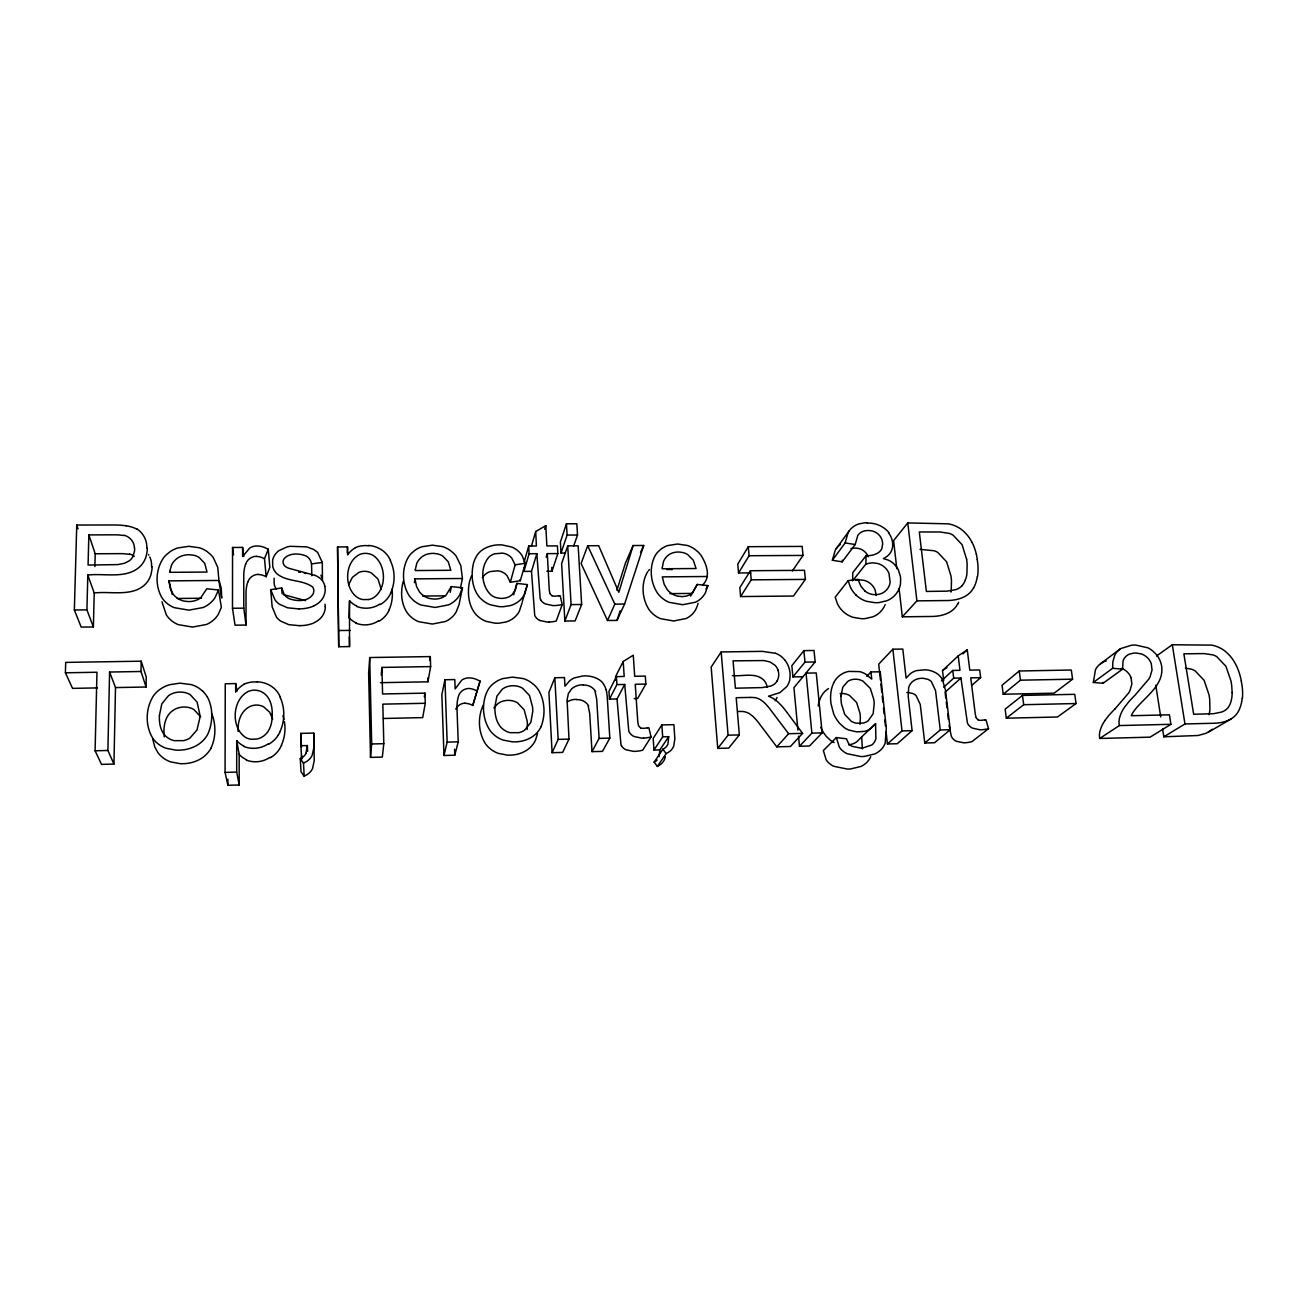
<?xml version="1.0" encoding="UTF-8"?>
<svg xmlns="http://www.w3.org/2000/svg" width="1308" height="1308" viewBox="0 0 1308 1308"><rect width="100%" height="100%" fill="white"/><g stroke="black" fill="none" stroke-linecap="round" stroke-linejoin="round"><path stroke-width="1.5" d="M247.703 582.093A42.543 39.322 -0.7 0 0 246.018 593.832L246.018 625.044L235.031 625.175L232.497 608.285L232.546 547.463L242.601 547.414L243.729 556.554M235.685 691.785L235.685 683.577L225.254 683.773L225.074 772.407L227.886 785.291L239.184 784.98L239.168 754.307L236.699 740.622A23.757 22.318 -9.9 0 0 244.253 746.23M239.184 784.98L236.699 772.08L236.699 740.622M227.886 785.291L227.886 779.257M347.666 554.641L347.519 546.908L337.562 546.957L338.723 646.741L349.53 646.577L349.547 600.732A22.661 21.075 4.5 0 0 356.871 606.111M141.019 671.495L109.594 672.034L115.513 687.583L146.087 687.011L141.019 671.495L141.199 661.194L65.711 662.404L65.4 672.786L72.545 688.368L97.479 687.91M146.087 687.011L146.234 676.955L141.199 661.194M338.723 646.741L337.562 546.957M65.4 672.786L96.972 672.247L95.092 750.776L101.501 764.379L113.943 764.052L115.513 687.583M853.797 579.346L865.896 564.026L866.06 555.573L867.057 555.655A10.3 9.254 36 0 0 867.662 555.671A21.386 19.195 35.6 0 0 878.649 552.466L880.17 551.093A10.611 9.532 36.1 0 0 881.919 548.346L882.622 544.177A17.527 15.745 35.8 0 0 882.442 541.921L881.821 539.468A12.132 10.889 36 0 0 878.862 534.792A13.391 12.017 36 0 0 877.913 533.909A12.737 11.429 36 0 0 872.191 530.983L869.526 530.558A18.639 16.742 36.2 0 0 867.417 530.525L864.768 530.868A13.505 12.132 35.9 0 0 858.964 534.024A13.243 11.903 35.9 0 0 857.786 535.479L855.187 544.553L842.172 561.851L832.362 560.249L835.272 550.128A22.367 20.192 36.1 0 1 838.869 545.649M113.943 764.052L107.894 750.465L109.594 672.034M852.587 580.866L852.767 572.61L866.19 555.589M125.993 525.718L120.058 525.146A123.279 112.096 -10.7 0 0 114.139 524.982L76.747 525.048L74.36 610.002L81.194 627.104L93.391 626.957L94.225 592.998L87.816 575.062C104.526 572.937 127.922 579.787 141.231 565.285A27.713 24.95 -6.6 0 0 146.087 556.587L147.101 551.633A35.496 31.915 -6.8 0 0 147.264 548.232M94.879 566.609L95.206 553.774L88.846 534.907L113.731 534.825A112.374 102.171 -10.6 0 1 118.243 534.907L124.162 535.528M93.391 626.957L86.917 609.871L87.816 575.062M88.846 534.907L88.077 565.056L117.867 564.598L124.603 563.241L129.394 560.756A14.094 12.688 -6.6 0 0 132.893 556.587L134.495 551.191A24.084 21.647 -6.9 0 0 134.61 548.771L134.528 547.496M347.356 552.941L347.519 546.908M218.861 579.395L217.733 567.361L213.384 557.764A27.697 25.244 -4.7 0 0 210.539 554.445L207.22 551.665A27.174 24.754 -4.7 0 0 199.535 547.823L188.826 546.303L177.725 547.97A27.844 25.359 -4.9 0 0 169.713 551.96L166.247 554.854A28.335 25.817 -4.9 0 0 163.238 558.303C155.603 569.601 154.998 585.69 161.832 597.511A27.844 25.408 -5.4 0 0 165.56 602.056A28.4 25.898 -5.4 0 0 167.8 603.985A27.582 25.163 -5.4 0 0 174.258 607.664L188.924 610.149L203.051 607.533A25.669 23.446 -5.2 0 0 208.168 604.721A26.732 24.411 -5.2 0 0 215.133 597.462L218.485 590.006L206.795 588.78L200.827 597.625A15.026 13.734 -5.4 0 1 199.192 598.802A16.693 15.255 -5.3 0 1 192.063 601.32L190.592 601.5A22.988 20.961 -5.1 0 1 188.009 601.549L184.068 601.075A18.05 16.481 -5.4 0 1 177.25 598.116L175.059 596.301A18.802 17.151 -5.3 0 1 173.13 594.126L170.383 588.78L168.961 580.866L218.828 580.458L221.706 598.034L221.281 588.404L219.221 580.916M306.072 753.277A11.036 10.464 -9.1 0 1 300.268 758.558L301.036 771.753L304.175 776.216L307.233 774.532A14.911 14.175 -10.1 0 0 312.547 768.597L314.247 760.471L313.74 733.085L300.775 733.379L300.905 745.707L307.38 745.56L305.958 753.228M348.974 617.621L349.547 600.732M862.381 748.863L861.661 736.944L875.592 723.684L875.886 738.644A14.274 13.178 44.7 0 1 871.962 744.906L863.018 747.931A33.501 30.852 43.5 0 1 860.5 748.029L852.244 746.361A12.426 11.478 44.6 0 1 850.625 745.429A7.913 7.308 44.8 0 1 848.614 743.549L846.472 738.791L836.368 737.565L823.353 750.547L826.149 759.768A14.764 13.701 45.1 0 0 828.667 762.842L831.054 764.739A22.138 20.519 44.9 0 0 833.801 766.292L847.273 769.055A46.843 43.295 43.5 0 0 850.74 768.924L860.877 766.472A24.296 22.481 45 0 0 863.133 765.278L865.144 763.872A20.961 19.391 45.2 0 0 870.065 758.051M842.172 561.851L842.303 560.184M369.723 657.548L368.627 673.064L370.507 757.397L382.312 757.087L383.8 743.68L382.835 704.145L425.28 703.279L424.953 693.142L382.574 693.976L381.92 667.423L430.643 666.589L430.316 656.583L369.723 657.548L371.685 743.974L370.507 757.397M381.2 675.042L381.92 667.423M527.14 729.472L527.369 725.499A53.039 50.93 10.8 0 0 527.222 721.248L524.214 709.884L517.576 702.886A16.219 15.549 15.5 0 0 511.69 700.663L508.91 700.385A20.29 19.473 15.4 0 0 506 700.499L503.269 701.023A16.301 15.647 15.3 0 0 497.71 703.802L493.868 707.906M832.362 560.249L845.148 542.902L848.107 532.569A22.939 20.601 35.9 0 1 858.489 524.034L864.735 522.791A32.749 29.446 36.4 0 1 867.04 522.709M516.905 583.401L515.336 589.99L512.131 594.633A14.502 13.538 14.9 0 1 505.509 598.001L502.566 598.361A20.274 18.917 14.8 0 1 499.869 598.328L496.288 597.674A15.206 14.192 14.8 0 1 491.563 595.418C480.952 586.507 479.676 566.593 489.405 556.636A15.925 14.829 14.8 0 1 494.751 553.807L502.256 553.104A13.423 12.475 14.9 0 1 511.739 558.075L515.123 564.827L510.333 582.273L520.29 580.719L525.358 563.274L521.974 555.393A21.762 20.241 15.1 0 0 511.869 547.055L502.01 544.913A37.621 35.103 14.8 0 0 498.528 544.864A31.016 28.907 14.8 0 0 484.712 548.444A23.299 21.696 14.5 0 0 476.668 555.884L474.918 559.268A36.804 34.302 15.5 0 0 473.087 564.991C471.109 575.324 472.041 586.883 478.238 595.68A25.261 23.577 14.6 0 0 481.066 598.9L483.192 600.764A25.31 23.626 14.7 0 0 490.5 604.836L499.116 606.618A36.722 34.221 14.8 0 0 503.58 606.667L510.676 605.506A24.476 22.857 14.9 0 0 518.573 601.418A25.359 23.675 14.9 0 0 520.273 599.947A24.558 22.923 14.9 0 0 524.312 594.731L527.418 584.594L516.905 583.401L513.668 594.748M414.423 582.714L414.93 578.872L462.411 578.496L460.841 565.726L456.312 556.341A26.438 24.59 9.8 0 0 453.451 553.104L450.181 550.39A25.931 24.116 9.8 0 0 442.709 546.646L432.425 545.158L421.912 546.777A26.569 24.705 9.6 0 0 414.456 550.684L411.268 553.513A27.043 25.146 9.6 0 0 408.554 556.865C401.605 568.212 401.965 583.793 408.815 595.107A26.552 24.754 9.3 0 0 412.576 599.554A27.076 25.244 9.4 0 0 414.783 601.435A26.307 24.525 9.3 0 0 421.078 605.032L435.155 607.452L448.497 604.885A24.492 22.841 9.8 0 0 453.255 602.154A25.506 23.789 9.8 0 0 459.599 595.075L462.476 587.799L451.309 586.605L445.979 595.222A14.339 13.374 9.6 0 1 444.458 596.383A15.925 14.862 9.6 0 1 437.788 598.835L436.381 598.999A21.925 20.421 9.6 0 1 433.929 599.048L430.152 598.606A17.217 16.056 9.5 0 1 423.53 595.712L421.372 593.93A17.92 16.71 9.5 0 1 419.459 591.821L416.598 586.605L414.93 578.872M860.01 724.387L860.353 717.356A51.601 47.922 41.7 0 0 859.994 713.334L856.626 702.51L849.562 695.48A14.552 13.423 42.5 0 0 844.216 693.665L843.415 693.583A16.53 15.255 42.6 0 0 840.946 693.567L840.161 693.649M274.091 578.25L274.19 584.251A15.761 14.552 -0.2 0 0 275.694 588.11L276.266 589.009M429.645 660.458L430.316 656.583M424.315 696.788L424.953 693.142M522.121 602.792L519.26 611.457A23.92 22.416 14.5 0 1 515.303 616.575A24.705 23.152 14.5 0 1 513.652 618.014A23.855 22.35 14.5 0 1 505.951 622.019L499.035 623.18A35.774 33.452 14.4 0 1 494.702 623.131L486.282 621.398A24.656 23.103 14.2 0 1 479.169 617.441L477.093 615.627A24.607 23.053 14.2 0 1 474.346 612.471C468.313 603.887 467.43 592.573 469.343 582.501A35.872 33.534 15.1 0 1 470.128 579.607M380.497 682.678L427.945 681.811L430.643 666.589M425.28 703.279L422.697 717.618L383.342 718.484M450.23 592.295L451.309 586.605M537.572 733.428L535.446 740.312A26.193 25.179 15.9 0 1 526.274 750.53A31.147 29.921 15.5 0 1 511.477 755.092A38.079 36.542 15.4 0 1 507.226 755.092L498.413 753.392A26.274 25.261 15.2 0 1 490.925 749.337L488.718 747.473A25.163 24.214 15 0 1 485.808 744.203C478.205 732.938 477.404 717.127 483.388 704.996M460.481 588.044L462.411 578.496M462.476 587.799L458.994 604.803L456.181 611.915A24.836 23.25 9.2 0 1 450.017 618.847A23.855 22.318 9.3 0 1 445.374 621.513L432.359 624.047L418.658 621.692A25.62 23.969 8.8 0 1 412.511 618.194A26.373 24.672 8.8 0 1 410.369 616.362A25.866 24.198 8.8 0 1 406.723 612.03C400.967 602.972 400.461 591.265 403.338 581.144M464.896 703.279A15.631 14.993 9.6 0 1 472.76 705.47L480.069 681.076L475.736 679.114A19.326 18.443 10.7 0 0 468.722 677.887A12.393 11.821 10.8 0 0 461.789 680.127L455.151 688.924L454.808 679.571L444.949 679.751L441.859 694.63L443.984 755.484L454.759 755.207L458.225 741.849L456.999 709.067A43.001 41.169 14.3 0 1 458.307 696.723A11.347 10.84 10.7 0 1 468.575 688.449A16.056 15.353 10.4 0 1 476.668 690.902M690.689 596.105L697.229 584.431L707.906 585.592L705.47 592.671A24.656 22.808 28.3 0 1 699.747 599.587A23.675 21.893 28.3 0 1 695.333 602.236L682.743 604.721L669.271 602.367A25.424 23.528 27.9 0 1 663.123 598.868A26.176 24.214 27.9 0 1 660.932 597.02A25.669 23.74 27.9 0 1 657.188 592.688C650.305 581.847 649.062 566.805 655.292 555.409A26.127 24.133 27.5 0 1 657.744 552.139L660.654 549.393A25.686 23.707 27.5 0 1 667.587 545.6L677.511 544.014L687.354 545.469A25.065 23.119 27.7 0 1 694.63 549.115L697.851 551.763A25.555 23.577 27.7 0 1 700.712 554.919C706.271 563.405 711.47 576.501 702.674 584.938M443.984 755.484L447.156 742.11L444.949 679.751M665.363 756.792L664.66 759.098A14.094 13.472 34.4 0 1 660.082 764.82L657.335 766.439L654.147 762.139L662.878 749.206A10.415 9.924 34 0 0 667.947 744.089L668.715 736.666L662.698 736.813L653.984 750.04L659.837 749.893L668.715 736.666M697.818 604.361L698.08 603.315M472.793 705.404L480.069 681.076M1208.952 714.675L1209.459 712.566A35.185 30.476 49 0 0 1209.933 709.459L1209.687 699.322A74.834 65.269 48.4 0 0 1208.968 694.646L1204.096 680.291L1195.218 670.971A17.413 15.026 48.5 0 0 1191.67 669.255L1185.489 668.11M524.099 562.08L528.71 546.025L536.427 545.992L535.675 531.571L545.779 525.653L546.875 545.943L557.421 545.894L557.846 553.578L551.992 571.187L546.842 571.236M529.102 553.742L536.836 553.693L531.489 571.351L523.952 571.4L529.102 553.742L528.71 546.025M531.44 546.09L535.675 531.571M522.301 601.566L527.418 584.594M544.684 529.299L545.779 525.653M659.134 756.711L659.837 749.893M697.229 584.431L692.537 592.818A13.865 12.835 28.3 0 1 691.131 593.946A15.402 14.241 28.2 0 1 684.885 596.334L683.561 596.497A21.19 19.587 27.9 0 1 681.239 596.546L677.626 596.105A16.644 15.402 28.1 0 1 671.2 593.276L669.075 591.559A17.331 16.023 28.1 0 1 667.162 589.499L664.219 584.414L662.306 576.877L707.448 576.501M348.647 584.594L352.441 577.319L358.719 572.495A13.489 12.54 4.4 0 1 363.493 571.351A14.977 13.914 4.4 0 1 366.027 571.4A13.832 12.851 4.4 0 1 371.472 573.018L377.963 579.019L381.298 589.434M616.902 590.268L625.42 563.192L633.121 545.518L643.716 545.469L624.586 604.034L617 620.401L607.501 620.515L581.112 563.486L587.701 545.747L598.688 545.698L618.815 592.311L633.121 545.518M546.172 557.159L547.3 553.644L557.846 553.578M617 620.401L620.123 610.852M573.721 545.828L577.515 535.037L576.844 523.772L566.446 523.789L560.396 542.052L561.018 553.071L565.089 553.055M561.018 553.071L567.1 535.07L566.446 523.789M567.705 545.845L561.623 563.617L564.86 621.055L575.128 620.924L581.635 604.492L578.152 545.796L567.705 545.845L571.089 604.607L564.86 621.055M697.507 605.375L695.938 609.168A24.034 22.318 28.3 0 1 690.33 615.921A23.086 21.435 28.3 0 1 686.03 618.537L673.734 620.989L660.589 618.7A24.787 23.021 27.9 0 1 654.605 615.283A25.506 23.691 27.9 0 1 652.479 613.485A25.016 23.233 27.9 0 1 648.817 609.266C642.114 598.655 640.953 583.957 647.035 572.822A25.473 23.609 27.5 0 1 647.771 571.694M819.478 700.532L820.835 697.18A23.887 22.04 42.5 0 1 828.52 688.548M558.843 595.908L560.2 595.729L562.227 604.59L556.211 621.055A39.175 36.575 18.4 0 1 548.886 622.052M965.386 579.967L966.269 577.171A35.708 31.866 38.9 0 0 966.906 574.065L967.135 563.879A76.044 68.229 37.5 0 0 966.596 559.186M258.199 574.506A15.909 14.65 -2.2 0 1 266.129 576.746L269.84 567.427L268.287 549.213L263.938 547.235A19.653 18.018 -1.3 0 0 256.842 545.959A12.606 11.543 -1 0 0 249.697 548.052L242.618 556.538L242.601 547.414M266.162 576.681L264.494 558.679L268.287 549.213M606.045 689.676A21.124 20.111 24.2 0 0 602.514 682.612A14.977 14.257 24.7 0 0 597.821 678.934L596.203 678.1A26.945 25.686 24.6 0 0 582.861 675.974L574.277 677.92A21.402 20.388 24.1 0 0 569.618 680.847L564.958 686.242L564.467 677.56L554.821 677.74L548.919 692.504L552.107 752.689L562.653 752.411L568.98 739.118L567.1 699.894L568.375 693.502L571.776 688.711A17.429 16.612 24.2 0 1 580.245 684.983L581.063 684.901A20.552 19.604 24.4 0 1 583.254 684.803M607.501 620.515L614.825 604.133L587.701 545.747M471.518 576.027L471.125 576.893A35.872 33.534 15.1 0 0 470.439 578.692M640.528 552.532L643.716 545.469M541.054 726.676C545.55 715.28 544.929 701.464 538.961 690.722A27.288 26.111 16.3 0 0 534.269 685L530.835 682.253A27.272 26.078 16.2 0 0 523.036 678.525L512.376 677.135L502.746 678.607A28.662 27.419 15.8 0 0 493.557 683.479L492.56 684.329A25.31 24.214 15.5 0 0 488.424 689.071C481.197 701.579 482.096 718.664 490.108 730.6A25.849 24.787 15.7 0 0 493.1 733.952L495.356 735.881A26.977 25.866 15.8 0 0 503.057 740.05L512.098 741.799A39.109 37.409 16 0 0 516.464 741.816A31.981 30.64 16.1 0 0 531.669 737.189A26.896 25.784 16.5 0 0 541.087 726.708M552.107 752.689L558.156 739.38L554.821 677.74M833.654 682.923L832.28 686.357A42.15 38.668 43.1 0 0 831.021 703.72L833.621 713.727A33.55 30.836 43 0 0 839.72 723.455L843.873 727.281A21.844 20.111 43.1 0 0 848.614 729.978L856.822 731.891L864.572 731.352A20.83 19.179 43.3 0 0 870.67 728.605L875.592 723.684M391.043 592.606L389.163 596.121A26.193 24.345 4.6 0 1 381.02 604.1L380.154 604.574M389.392 609.626L387.56 613.043A25.506 23.773 4 0 1 379.631 620.859L378.78 621.316M281.58 745.282L279.601 748.928A26.7 25.13 -10.5 0 1 271.148 757.316M280.304 731.434L278.261 735.178M634.184 698.619L637.634 698.554L645.858 684.051L645.302 676.089L634.691 676.285L633.268 655.226L623.197 661.505L615.577 676.563L615.823 680.209M623.197 661.505L624.194 676.465L616.428 676.612L608.956 691.327L609.446 699.126L617.033 698.979L624.717 684.46L616.935 684.607L609.446 699.126M210.882 748.307C215.673 738.431 215.983 726.447 212.697 716.081M606.095 689.676A15.647 14.878 24.8 0 1 606.438 691L606.863 693.534A82.715 79.069 17.4 0 1 607.223 696.935L609.839 738.104L602.465 751.381L592.001 751.642L599.113 738.382L596.71 699.355L595.173 691.85M884.224 606.667L882.36 609.593A28.498 25.833 37.5 0 1 879.941 612.275L879.058 613.092A25.8 23.381 37.6 0 1 872.894 616.804L865.389 618.553A36.084 32.667 37.1 0 1 861.302 618.7L852.93 617.294A23.969 21.729 37.6 0 1 845.638 613.55A25.637 23.25 37.6 0 1 842.892 611.261A23.887 21.664 37.6 0 1 837.463 603.887L835.207 597.167L848.156 580.654L857.934 579.281L860.991 586.344L865.013 591.102M705.993 588.911L707.906 585.592M792.288 571.007L803.03 555.426L802.147 546.417L748.274 546.695L737.777 564.124L738.546 572.969L750.694 572.888M738.546 572.969L749.075 555.736L748.274 546.695M957.652 604.018C952.502 613.795 940.632 616.575 930.429 616.477L902.324 616.82L899.103 588.731M973.528 587.864C968.263 597.854 956.115 600.666 945.684 600.552L916.908 600.862L902.324 616.82M750.416 570.729L739.821 587.635L740.59 596.562L793.466 596.023L805.385 579.395L804.502 570.321L750.416 570.729L751.233 579.853L740.59 596.562M647.525 728L648.899 727.804L651.073 736.976L642.653 750.22A39.632 37.719 29.7 0 1 635.312 751.348A32.193 30.673 30.3 0 1 633.497 751.332L625.976 749.795A10.399 9.957 31.4 0 1 621.414 745.658M657.335 766.439L666.148 753.621L668.977 751.969A14.47 13.783 34.2 0 0 673.702 746.116L674.863 738.889L673.898 724.665L661.848 724.943L653.166 738.448L653.984 750.04M775.464 653.297L762.335 651.368L721.182 651.956L711.16 667.08L717.732 748.389L728.72 748.094L739.347 734.916L736.191 697.704L750.187 697.426M1104.933 720.43L1108.841 715.427A150.207 129.999 53.6 0 1 1114.972 708.952M482.309 577.547L485.268 574.31A15.516 14.502 14.4 0 1 490.467 571.514L497.776 570.828A13.08 12.213 14.5 0 1 507.03 575.667L510.333 582.273M836.319 548.51L849.17 530.917M861.661 736.944L856.838 741.75A20.307 18.77 43.6 0 1 850.887 744.448L848.647 744.857M717.732 748.389L728.082 735.194L721.182 651.956M797.929 730.093L793.923 687.665L815.146 661.962L814.017 650.468L803.88 650.632L791.847 665.674L792.91 676.906L802.818 676.726M972.057 542.46A34.221 30.444 38.8 0 0 961.233 529.299A28.825 25.62 38.8 0 0 948.365 523.838L907.768 522.922L893.593 540.58L896.798 568.669M792.91 676.906L804.992 662.142L803.88 650.632M738.35 711.487L739.363 711.454A37.458 35.316 40.6 0 1 743.925 711.617L744.432 711.732A16.971 15.958 39.1 0 1 749.566 713.792L752.738 716.195A40.319 38.079 39.4 0 1 755.566 719.089A88.715 84.579 39.5 0 1 757.888 721.803L776.788 746.852L788.626 733.706L802.605 733.363L785.879 710.98A60.969 57.487 40 0 0 775.709 700.058M802.605 733.363L790.424 746.492L776.788 746.852M798.518 736.159L799.466 746.263L811.876 733.134L822.143 732.889L816.241 672.95L806.055 673.146L811.876 733.134M866.861 676.285L870.965 671.952L880.219 671.789L886.301 728.131L885.189 743.14A21.5 19.816 44.9 0 1 879.221 751.25L877.161 752.689A24.934 22.988 44.6 0 1 874.872 753.915L864.474 756.416A48.069 44.259 43.2 0 1 860.926 756.547L847.11 753.702A22.727 20.977 44.5 0 1 844.298 752.1L841.829 750.154A15.156 14.012 44.7 0 1 839.262 746.999L836.368 737.565M906.82 692.521A19.293 17.609 44.8 0 1 908.226 692.537L912.608 693.453A10.464 9.532 44.4 0 1 916.123 695.66L920.26 704.472L924.772 743.009L934.533 742.748L950.262 729.733L945.439 690.035L942.398 679.588A15.614 14.159 44 0 0 936.201 673.048L935.612 672.688A23.446 21.271 44.3 0 0 925.165 669.794L916.597 670.579A22.514 20.454 44.2 0 0 910.335 673.718L906.101 678.084L902.798 649.062L892.857 649.209L878.698 664.153L880.447 680.111M822.143 732.889L809.489 746.001L799.466 746.263M1114.972 708.952L1128.722 692.897A34.024 29.855 46.9 0 0 1129.965 690.575L1131.861 684.035L1131.109 677.904M1212.352 729.243L1206.385 733.183L1198.128 735.488L1163.826 736.796L1162.599 728.867M943.706 680.651L942.496 670.579L958.208 655.897L967.25 649.831L969.784 670.137L979.659 669.958L980.64 677.658L971.746 685.376M962.901 653.869L967.25 649.831M941.384 680.896L952.747 670.448L959.99 670.317L958.208 655.897M943.722 687.207L953.695 678.165L960.939 678.034L967.413 722.964A7.423 6.703 46.8 0 0 967.985 724.109A10.415 9.401 46.8 0 0 972.563 728.18L979.839 729.766A32.193 28.989 45.8 0 0 981.572 729.75A39.616 35.659 45.4 0 0 988.521 728.638L985.97 719.825L984.711 720.021M960.939 678.034L945.095 692.21L945.798 698.063M886.121 732.006L887.429 743.974L902.013 730.927L912.101 730.665L908.21 696.363L908.668 687.616A13.996 12.72 44.1 0 1 913.671 680.749A17.315 15.729 44.3 0 1 921.731 678.263A19.8 17.985 44.5 0 1 923.17 678.312L927.65 679.244A10.726 9.745 44 0 1 931.28 681.501L935.531 690.542L940.256 729.978L924.772 743.009M912.101 730.665L897.272 743.729L887.429 743.974M1019.226 670.988L1002.042 685.245L1003.22 694.237L1054.166 693.175L1072.593 679.179L1071.301 670.023L1019.226 670.988L1020.453 680.193L1003.22 694.237M1022.48 695.415L1005.149 709.132L1006.326 718.19L1057.469 716.997L1076.059 703.541L1074.751 694.319L1022.48 695.415L1023.706 704.701L1006.326 718.19M988.537 728.67L971.909 741.669A38.635 34.907 45.8 0 1 965.108 742.764A31.392 28.367 46.1 0 1 963.407 742.748L956.295 741.26A10.153 9.189 47.1 0 1 951.815 737.271A7.243 6.556 47.1 0 1 951.292 736.126L949.085 725.335M1100.568 663.712L1119.959 649.128M1104.165 661.684L1101.401 663.14A22.089 19.342 47.4 0 0 1098.295 665.707A21.026 18.41 47.4 0 0 1095.434 669.843L1093.341 682.465L1112.634 668.29L1122.591 669.14L1123.032 661.063A14.224 12.393 47.2 0 1 1124.994 657.417A14.568 12.688 47.2 0 1 1129.327 654.18L1133.66 653.133A23.364 20.356 47.5 0 1 1136.129 653.035L1141.328 653.918A14.453 12.59 47.2 0 1 1146.413 656.796A15.745 13.701 47.2 0 1 1147.508 657.793L1148.015 658.316A13.472 11.723 47.2 0 1 1151.269 663.663L1152.054 669.941L1150.141 676.645A34.891 30.444 46.7 0 1 1148.882 678.999L1134.853 695.398A154.115 132.697 53.3 0 0 1128.624 702.004L1124.635 707.121A39.78 34.678 49.9 0 0 1119.354 718.615A18.623 16.285 49.4 0 0 1119.37 725.564L1099.717 738.464A18.148 15.958 49.7 0 1 1099.815 731.712A38.782 33.992 50.2 0 1 1105.015 720.495M1093.341 682.465L1103.069 683.283L1122.591 669.14M1156.485 655.995L1172.295 644.762L1211.6 645.122A29.103 24.983 48.3 0 1 1224.304 650.55A34.548 29.692 48.3 0 1 1235.422 663.826A51.879 44.717 48.4 0 1 1240.197 676.056L1241.374 681.076M942.496 670.579L946.927 667.603M1163.826 736.796L1184.966 723.962L1212.778 723.275C1222.882 723.324 1234.654 720.07 1239.085 709.999A42.15 36.281 48.8 0 0 1242.191 698.325M1112.634 668.29L1112.846 661.799L1114.727 655.373A21.566 18.786 47.1 0 1 1117.653 651.155A22.645 19.718 47.1 0 1 1120.825 648.539L1131.649 645.187A43.377 37.785 47.9 0 1 1135.671 645.057L1147.803 647.803A22.367 19.457 47.2 0 1 1152.806 651.024L1156.141 654.294A21.271 18.492 47.2 0 1 1160.196 660.965L1161.226 664.186A26.291 22.89 47.2 0 1 1161.684 666.475C1164.087 685.229 1145.301 696.608 1135.115 709.525A31.261 27.239 49.9 0 0 1134.51 710.293A34.662 30.182 50 0 0 1131.256 715.721L1169.417 714.822L1170.922 724.305L1150.092 737.156L1099.717 738.464M270.266 757.806L271.132 757.299M268.68 744.268L269.562 743.729A27.452 25.768 -9.6 0 0 278.244 735.161M1208.461 732.153L1231.09 718.975M313.577 605.964L314.312 605.62A20.666 19.13 0.4 0 0 322.144 599.195A18.982 17.576 0.5 0 0 325.234 589.434L324.858 586.344M304.175 776.216L303.505 763.169L306.661 761.469A15.336 14.535 -9 0 0 312.122 755.37L313.838 747.849L313.74 733.085M1105.162 661.292L1106.192 660.949M299.761 625.714L288.741 624.652L280.648 621.12A20.372 18.884 -1 0 1 276.364 616.902L272.178 606.928L270.674 589.646L281.711 587.946L284.212 594.47A13.293 12.295 -0.1 0 0 285.945 596.448A12.998 12.017 -0.1 0 0 289.297 598.704C296.851 601.484 308.05 601.876 312.923 594.273A8.486 7.864 0.4 0 0 313.593 592.508A8.78 8.126 0.4 0 0 313.74 589.777L313.577 588.976A6.344 5.87 0.5 0 0 312.481 586.867C302.197 579.395 287.057 582.174 277.034 573.82A15.107 13.898 0.4 0 1 274.876 571.318L274.288 570.386A16.187 14.895 0.4 0 1 272.734 566.446L272.636 560.298A16.628 15.287 0.5 0 1 274.337 555.769L274.86 554.919A17.903 16.481 0.5 0 1 278.915 550.635L286.763 547.055A30.951 28.547 0.4 0 1 290.196 546.303L306.759 546.891L313.707 549.458L317.631 552.368L322.308 562.456L322.455 580.278M515.123 564.827L525.358 563.274M368.529 599.538L363.232 599.587A14.633 13.603 4.4 0 1 358.376 598.067C343.726 589.401 344.037 562.276 359.536 554.559A13.848 12.835 5 0 1 364.442 553.398A15.369 14.241 5 0 1 367.041 553.447A14.192 13.145 5 0 1 372.633 555.115C386.547 563.617 387.233 589.009 373.385 597.854A14.846 13.799 4.5 0 1 368.529 599.538M311.827 575.749L311.549 563.879L322.308 562.456M666.933 569.65L667.75 569.552A20.045 18.574 27.7 0 1 670.366 569.487L672.198 569.65M225.074 772.407L236.699 772.08M95.092 750.776L107.894 750.465M371.685 743.974L383.8 743.68M447.156 742.11L458.225 741.849M558.156 739.38L568.98 739.118M599.113 738.382L609.839 738.104M728.082 735.194L739.347 734.916M940.256 729.978L950.262 729.733M1119.37 725.564L1170.922 724.305M1023.706 704.701L1076.059 703.541M1020.453 680.193L1072.593 679.179M732.447 675.566C742.143 676.726 755.648 671.969 763.741 680.111A12.115 11.314 37.4 0 1 766.504 684.607L767.028 686.569A15.434 14.404 37.2 0 1 767.126 687.256M645.858 684.051L635.23 684.264L637.65 719.94A52.696 49.867 35.1 0 0 637.879 722.408L638.451 725.302M980.64 677.658L970.749 677.838L975.049 712.255A51.453 45.96 47.3 0 0 975.392 714.626L976.079 717.405M804.992 662.142L815.146 661.962M339.017 630.538L350.119 630.391M177.218 598.475L201.481 598.23M422.729 596.056L444.851 595.843M669.86 593.636L691.883 593.407M74.36 610.002L86.917 609.871M232.497 608.285L243.795 608.155L246.018 625.044M571.089 604.607L581.635 604.492M614.825 604.133L624.586 604.034M751.233 579.853L805.385 579.395M94.225 592.998C110.493 590.889 133.285 597.511 146.185 583.352A26.977 24.361 -7.1 0 0 150.91 574.85L151.892 570.01A34.548 31.147 -7.4 0 0 152.055 566.691M95.206 553.774L119.404 553.644A109.3 99.67 -11.3 0 1 123.786 553.709L129.557 554.314M919.998 549.327L934.337 550.799A17.249 15.402 38.9 0 1 937.901 552.532L946.616 561.802L950.965 575.961A74.164 66.855 37.7 0 1 951.472 580.556L951.227 590.529A34.842 31.229 39.1 0 1 950.949 592.099M749.075 555.736L803.03 555.426M567.1 535.07L577.515 535.037M299.009 608.939L287.678 607.828L279.372 604.214A20.912 19.342 -0.3 0 1 274.974 599.865L270.674 589.646M859.258 579.771L863.999 580.327A14.944 13.538 37.6 0 1 870.114 583.368A16.007 14.519 37.6 0 1 871.847 584.954A14.797 13.407 37.6 0 1 875.101 589.99L876.278 595.385M298.764 572.201L300.251 572.266M257.333 681.828L258.379 681.893A26.405 24.738 -8.5 0 1 278.571 693.616L280.402 697.197M368.186 545.518L369.183 545.6M845.148 542.902L855.187 544.553M305.549 600.601L283.28 594.568M304.159 572.953L305.827 573.558M315.048 575.389L290.458 568.718A50.783 46.45 2.6 0 1 289.297 568.391L288.774 568.228A10.235 9.418 0.8 0 1 284.408 565.612A6.393 5.886 0.5 0 1 284.13 558.712C289.231 552.744 298.992 553.284 305.761 555.802A10.627 9.777 1.1 0 1 307.184 556.685A11.298 10.415 1 0 1 310.781 561.197L311.549 563.879M539.632 620.433L547.087 622.019A31.817 29.741 18.5 0 0 548.886 622.019M775.644 700.123L774.647 699.371A35.398 33.207 40 0 0 768.564 696.183L779.862 692.651L786.893 686.52A20.944 19.473 37.4 0 0 789.836 679.408L790.13 674.29A24.999 23.233 37.1 0 0 784.98 660.197M202.871 691.311L199.372 688.466A29.119 27.01 -12.2 0 0 191.279 684.607L179.964 683.168L169.615 684.705A30.607 28.384 -12.4 0 0 159.511 689.741L158.366 690.624A27.043 25.065 -12.3 0 0 153.674 695.545C145.433 707.988 144.926 725.891 152.971 738.546A27.631 25.637 -13.2 0 0 155.963 742.012L158.268 744.007A28.841 26.765 -13.1 0 0 166.23 748.307L175.779 750.122A41.774 38.733 -12.3 0 0 180.439 750.122A34.171 31.703 -12.7 0 0 196.968 745.315A28.727 26.683 -12.9 0 0 207.661 734.458C212.926 722.948 213.417 708.576 207.531 697.213M784.931 660.246L783.868 658.97A18.933 17.576 37.2 0 0 775.481 653.264M788.626 733.706L769.202 708.037A91.086 86.573 39.1 0 0 766.815 705.257A41.382 38.962 39 0 0 763.921 702.282L760.667 699.813A17.413 16.317 38.8 0 0 755.403 697.687L754.863 697.622A38.455 36.117 40.3 0 0 750.187 697.458M662.878 749.206L666.148 753.621M300.284 758.591L303.505 763.169M200.68 716.849L194.009 709.623A17.298 16.072 -12.9 0 0 187.878 707.317L184.918 707.023A21.647 20.127 -13.2 0 0 181.812 707.154L178.885 707.71A17.396 16.17 -12.9 0 0 172.787 710.571C165.249 715.754 163.549 725.662 164.023 734.197M390.52 560.314L388.639 556.946A25.212 23.364 5.1 0 0 369.183 545.518M211.487 713.301L212.125 714.675M850.478 587.521L848.156 580.654M588.224 706.222L589.712 713.547L592.001 751.642M320.951 575.177L321.801 577.58M76.747 525.048L78.071 528.873M549.851 593.178L549.327 590.399A51.96 48.429 22.7 0 1 549.147 588.028L547.3 553.644M777.949 669.99L778.489 671.985A15.827 14.731 37 0 1 778.718 673.914A14.224 13.227 37.1 0 1 777.148 680.847M272.669 719.057L269.677 712.206L263.562 706.778A14.47 13.587 -9.3 0 0 257.905 705.126A15.68 14.715 -9.4 0 0 255.273 705.126A14.126 13.26 -9.3 0 0 250.253 706.385C240.836 710.636 237.484 721.803 238.121 731.417M520.012 579.657L520.29 580.719M168.961 580.866L172.247 594.584M976.422 554.527L977.354 559.481M218.485 590.006L221.379 607.353L218.125 614.646A26.013 23.838 -5.8 0 1 211.356 621.758A24.983 22.89 -5.8 0 1 206.37 624.488L192.619 627.072L178.362 624.668A26.847 24.574 -6.1 0 1 172.067 621.087A27.631 25.293 -6 0 1 169.893 619.207A27.108 24.803 -6 0 1 166.263 614.776L161.979 601.778M235.685 683.577L236.928 691.115M152.725 739.02L154.818 747.031L157.745 752.378A26.879 24.999 -14 0 0 160.655 755.762L162.895 757.692A28.057 26.095 -13.9 0 0 170.645 761.877L179.932 763.643A40.63 37.752 -13.1 0 0 184.461 763.643A33.24 30.901 -13.5 0 0 200.533 758.934A27.942 26.013 -13.7 0 0 210.931 748.323M1172.295 644.762L1184.966 723.962M966.596 559.186L962.099 544.7L953.156 535.217A17.691 15.712 38.7 0 0 949.494 533.435L940.19 531.996L919.295 531.964L926.375 591.445L947.074 591.151L955.494 589.712A18.95 16.89 39.7 0 0 962.165 585.673M1155.765 685.179L1160.736 716.947M232.546 547.463L233.543 554.788M325.038 604.182L325.234 606.634M1102.955 682.384L1103.069 683.283M952.747 670.448L953.695 678.165M946.273 701.955L946.976 707.791M947.679 713.645L948.382 719.482M907.768 522.922L916.908 600.862M892.857 649.209L902.013 730.927M880.873 684.1L881.755 692.079M882.197 696.085L882.851 702.069M883.505 708.053L884.159 714.037M884.813 720.021L885.467 726.022M870.965 671.952L871.733 679.065L865.553 674.029A21.19 19.473 42.1 0 0 859.797 671.642L848.794 671.396A24.509 22.53 42.2 0 0 833.637 682.923M164.105 735.57L164.252 736.911M661.848 724.943L662.698 736.813M281.711 587.946L282.103 593.718M624.717 684.46L628.788 731.074A7.619 7.259 31.1 0 0 629.344 732.251A10.677 10.186 31.3 0 0 633.988 736.486L641.688 738.121A33.043 31.392 30.3 0 0 643.536 738.088M616.428 676.612L616.935 684.607M617.033 698.979L620.94 744.481A7.423 7.096 31.2 0 0 621.48 745.642M551.78 567.427L551.992 571.187M300.905 745.707L301.641 759.18L301.592 755.174M536.836 553.693L540.171 598.623A7.521 7.047 18.6 0 0 540.694 599.767M300.775 733.379L301.51 747.162M531.489 571.351L534.71 615.25A7.325 6.883 18.3 0 0 535.217 616.362A10.284 9.647 18.5 0 0 539.664 620.401M523.772 567.623L523.952 571.4M307.38 745.56L307.609 751.332M454.546 749.206L454.759 755.207M427.814 677.904L427.945 681.811M349.35 636.914L349.53 646.577M243.795 608.155L243.746 576.19A43.687 40.27 -0.1 0 1 245.544 564.189M149.782 556.963A25.293 22.841 -7 0 1 151.597 566.675M148.458 554.494A25.293 22.841 -7 0 1 148.801 555.082M129.655 554.036A14.764 13.325 -7.1 0 1 134.266 556.325M137.046 528.923A25.997 23.397 -6.4 0 1 146.807 548.232M125.977 525.832A28.743 25.882 -6.5 0 1 136.833 529.151M124.276 535.25A15.173 13.652 -6.5 0 1 134.364 547.512M247.85 582.125A11.232 10.333 -2 0 1 258.183 574.326M245.691 564.222A11.543 10.595 -1.4 0 1 256.303 556.26M256.319 556.423A16.334 14.993 -1.6 0 1 264.461 558.745M314.018 622.902A33.191 30.738 -0.1 0 1 299.761 625.616M314.639 622.412A20.127 18.688 -0.2 0 0 322.291 616.15A18.476 17.168 -0.2 0 0 325.3 606.634M313.642 606.078A34.09 31.457 0.5 0 1 299.009 608.841M324.825 586.344A14.911 13.816 0.8 0 0 322.422 580.687A16.971 15.712 0.6 0 0 315.032 575.422M356.103 622.853A22.073 20.585 3.9 0 1 348.942 617.638M378.453 620.875A23.217 21.647 3.8 0 1 355.956 623.18M391.991 589.303A43.344 40.303 3.1 0 1 389.228 609.561M347.748 554.69A25.016 23.184 5.2 0 1 355.433 547.709M379.811 604.116A23.838 22.171 4.5 0 1 356.708 606.438M390.258 560.413A44.505 41.251 3.7 0 1 390.879 592.54M355.4 547.611A23.511 21.778 5 0 1 368.169 545.73M558.778 595.68A17.004 15.859 19 0 1 551.878 595.925M551.927 595.467A4.529 4.235 19.1 0 1 549.998 593.538M540.645 599.8A10.546 9.875 18.8 0 0 545.256 603.904L552.875 605.571A32.651 30.411 18.9 0 0 554.723 605.571A40.205 37.392 18.7 0 0 562.211 604.558M648.555 570.631A25.473 23.609 27.5 0 1 649.422 569.618M885.173 604.623A23.266 21.075 37.8 0 1 884.731 605.653M839.589 545.027A22.367 20.192 36.1 0 1 840.341 544.439M850.952 548.575A13.162 11.886 36.1 0 1 851.557 548.428L854.14 548.101A18.165 16.399 36.3 0 1 856.217 548.134L858.816 548.526A12.426 11.2 36.1 0 1 864.392 551.387A13.064 11.788 36.1 0 1 865.307 552.254A11.837 10.677 36.1 0 1 868.201 556.832M855.808 580.131A30.476 27.664 38.3 0 1 859.242 579.689M856.233 595.222A24.574 22.187 37.4 0 1 850.641 587.652M856.053 595.075A26.291 23.74 37.4 0 0 858.865 597.413A24.574 22.187 37.4 0 0 866.337 601.255L874.921 602.694A37 33.354 37 0 0 879.107 602.563L886.791 600.781A26.454 23.855 37.5 0 0 893.086 597.004L894.002 596.17A29.234 26.373 37.3 0 0 896.454 593.423L898.367 590.448A23.855 21.517 37.6 0 0 900.476 583.859L900.64 579.003A30.198 27.255 37.4 0 0 900.247 575.88L898.4 570.01A18.639 16.791 37.6 0 0 888.459 560.184L883.39 558.565L885.794 557.224A18.688 16.775 36.1 0 0 890.911 551.943A17.854 16.023 36.2 0 0 892.596 542.738M888.541 532.765A20.781 18.655 36.1 0 1 892.628 542.738M867.122 523.151A24.607 22.105 36.1 0 1 888.884 532.503M865.929 564.091A31.261 28.253 38.1 0 1 872.714 562.816L877.586 563.47A15.32 13.816 37.5 0 1 883.848 566.609A16.415 14.813 37.5 0 1 885.63 568.228A15.173 13.685 37.5 0 1 888.982 573.378L890.127 582.174A16.448 14.846 37.5 0 1 888.083 587.93L887.167 589.189A18.835 17.004 37.4 0 1 885.549 590.922L884.96 591.412A16.268 14.682 37.5 0 1 878.731 594.322L877.112 594.568A19.816 17.871 37.3 0 1 874.676 594.649L872.55 594.453A14.699 13.276 37.5 0 1 865.013 591.118M958.65 602.285A40.712 36.477 39.3 0 1 957.767 604.083M977.321 576.419A41.742 37.229 39.1 0 1 973.643 587.93M977.207 559.497A60.25 53.857 38.4 0 1 977.583 576.485M972.138 542.428A51.388 45.862 38.5 0 1 976.389 554.543M965.353 579.951A23.217 20.699 39.5 0 1 962.116 585.608M202.675 691.147A29.119 27.01 -12.2 0 1 207.334 697.05M246.525 759.752A23.103 21.762 -10.8 0 1 239.135 754.34M269.938 757.348A24.312 22.89 -10.7 0 1 246.362 760.111M284.392 721.656A45.404 42.592 -10.9 0 1 281.416 745.217M282.888 715.705A45.404 42.592 -10.9 0 1 283.983 719.613M235.767 691.834A26.193 24.558 -8.3 0 1 243.942 684.313M268.32 743.794A24.983 23.479 -9.8 0 1 244.089 746.59M280.141 697.295A46.663 43.671 -10 0 1 280.125 731.368M243.909 684.215A24.623 23.07 -8.5 0 1 257.316 682.04M455.756 709.1A11.053 10.578 9.9 0 1 464.88 703.099M567.263 701.856A16.971 16.236 24 0 1 573.672 699.551L574.474 699.469A20.012 19.146 24.2 0 1 576.615 699.371M576.664 699.666A12.197 11.658 24 0 1 588.682 705.993M583.303 685.098A12.524 11.935 24.2 0 1 595.647 691.605M647.444 727.755A17.217 16.366 30.7 0 1 640.511 728.115M640.577 727.64A4.578 4.365 31.5 0 1 638.582 725.662M651.057 736.927A40.679 38.602 29.7 0 1 643.536 738.137M657.156 760.046A10.137 9.696 34.2 0 1 656.583 760.569M655.946 761.06A10.137 9.696 34.2 0 1 654.114 762.09M777.001 697.426A20.405 19.048 37.6 0 1 775.203 700.761M777.949 669.99A12.426 11.559 37.2 0 0 775.104 665.363L770.167 661.995L763.954 660.556L733.069 660.851L735.39 688.188L762.074 687.599L770.559 686.128A16.693 15.516 36.9 0 0 771.606 685.719A13.113 12.197 37.2 0 0 777.214 680.879M870.719 756.662A20.961 19.391 45.2 0 1 870.409 757.365M818.154 706.026A41.071 37.834 43.4 0 1 819.397 700.499M820.721 727.281A32.7 30.166 43.3 0 0 826.656 736.764L830.711 740.508A21.288 19.669 43.5 0 0 834.112 742.584M984.63 719.792A16.775 15.091 46.1 0 1 978.188 720.119M978.204 719.678A4.464 4.022 46.7 0 1 976.242 717.765M1121.43 668.372A14.11 12.344 47.5 0 1 1126.401 671.184A15.353 13.423 47.5 0 1 1127.463 672.165L1127.954 672.672A13.145 11.494 47.5 0 1 1131.109 677.904M1241.243 681.092A60.838 52.533 48.5 0 1 1242.437 698.374M494.898 706.827C494.686 715.574 496.811 725.776 504.921 730.551A16.661 15.974 16.1 0 0 510.12 732.676L518.884 732.676A16.628 15.958 16.2 0 0 524.737 730.077L530.835 722.425L532.748 711.503A54.478 52.157 11.6 0 0 532.585 707.154L529.495 695.513L522.677 688.319A16.644 15.925 16.1 0 0 516.627 686.03L513.766 685.735A20.83 19.947 16 0 0 510.79 685.866L507.994 686.406A16.742 16.023 15.9 0 0 502.288 689.234L496.893 696.15L494.898 706.827M840.913 696.15L841.028 699.894A55.05 50.309 43.8 0 0 841.502 704.064L844.706 714.364L851.067 721.117A14.944 13.75 43.1 0 0 856.495 723.226L863.247 723.062A15.075 13.881 43.1 0 0 868.201 720.741L873.139 713.792L874.202 703.622A52.941 48.985 41.4 0 0 873.809 699.518L870.343 688.449L863.084 681.223A14.928 13.718 42.2 0 0 857.607 679.359L856.789 679.277A16.955 15.598 42.3 0 0 854.271 679.261L852.669 679.457A14.502 13.342 42.2 0 0 847.682 681.484L842.826 687.141L840.913 696.15M272.228 713.955C272.522 722.703 269.988 732.791 261.714 737.254A15.565 14.617 -9.8 0 1 256.597 739.085L251.054 739.233A15.336 14.404 -9.9 0 1 246.018 737.679C230.568 728.229 231.99 699.747 248.111 691.523A14.502 13.587 -8.4 0 1 253.262 690.232A16.105 15.091 -8.5 0 1 255.976 690.248A14.878 13.93 -8.4 0 1 261.796 691.932C269.775 696.003 272.407 705.617 272.228 713.955M662.289 567.819L662.273 568.767L696.069 568.522L693.305 560.233L687.779 554.641A15.353 14.159 27.6 0 0 682.874 552.565L679.212 552.041A20.552 18.982 27.7 0 0 676.514 552.107L674.094 552.499A16.187 14.928 27.6 0 0 667.881 555.54A17.936 16.563 27.7 0 0 666.72 556.619A17.233 15.909 27.6 0 0 663.369 561.917L662.289 567.819M1232.169 692.57L1232.005 696.052A36.068 31.081 48.7 0 1 1231.531 699.224L1230.812 702.085A23.462 20.176 49 0 1 1227.918 707.857A19.146 16.464 49.1 0 1 1221.688 712.026L1213.644 713.694L1193.664 714.25L1183.871 653.82L1204.079 653.591L1213.154 654.932A17.854 15.32 48.2 0 1 1216.783 656.698L1225.907 666.23L1230.959 680.912A76.731 66.577 48.1 0 1 1231.711 685.686L1232.169 692.57M159.429 715.394C158.906 723.88 160.868 733.87 168.797 738.48A17.805 16.53 -13.2 0 0 174.226 740.671L183.578 740.655A17.772 16.514 -13.1 0 0 190.003 737.974L196.968 730.044L199.666 718.73A58.37 53.841 -14 0 0 199.748 714.233L197.132 702.183L190.298 694.744A17.772 16.481 -12.1 0 0 183.987 692.373L180.945 692.079A22.252 20.634 -12.4 0 0 177.757 692.21L174.732 692.766A17.887 16.579 -12.2 0 0 168.47 695.692L161.8 703.9L159.429 715.394M415.323 569.585L415.274 570.55L450.819 570.288L448.268 561.786L442.725 556.064A15.876 14.764 9.8 0 0 437.657 553.922L433.831 553.398A21.271 19.8 9.7 0 0 431.019 553.464L428.435 553.856A16.742 15.565 9.7 0 0 421.765 556.995A18.557 17.266 9.7 0 0 420.506 558.091A17.822 16.579 9.7 0 0 416.729 563.535L415.323 569.585M169.795 571.351L169.697 572.332L207.007 572.054L204.718 563.339L199.159 557.486A16.644 15.156 -4.7 0 0 193.927 555.295L189.938 554.755A22.285 20.323 -4.9 0 0 186.962 554.821L184.248 555.23A17.544 15.974 -4.8 0 0 177.103 558.434A19.44 17.723 -4.8 0 0 175.73 559.562A18.688 17.02 -4.8 0 0 171.528 565.138L169.795 571.351"/></g></svg>
